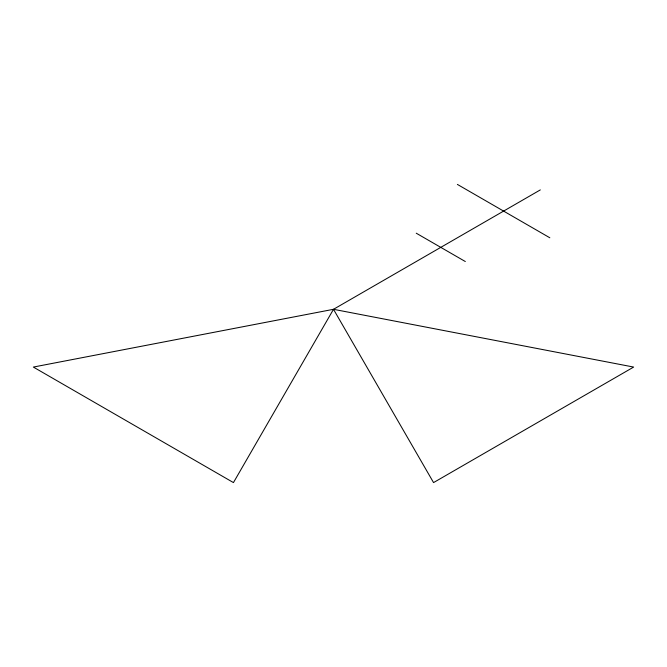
<?xml version="1.0" encoding="UTF-8"?>
<svg xmlns="http://www.w3.org/2000/svg" width="667" height="667" viewBox="0 0 667 667"><rect width="100%" height="100%" fill="white"/><g stroke="black" fill="none" stroke-linecap="round" stroke-linejoin="round"><path stroke-width="1" d="M333.5 309.305L433.55 482.591L633.65 367.067L333.5 309.305L233.45 482.591L33.35 367.067L333.5 309.305L540.312 189.903M457.387 184.409L549.825 237.777M416.25 233.2L465.316 261.531"/></g></svg>
